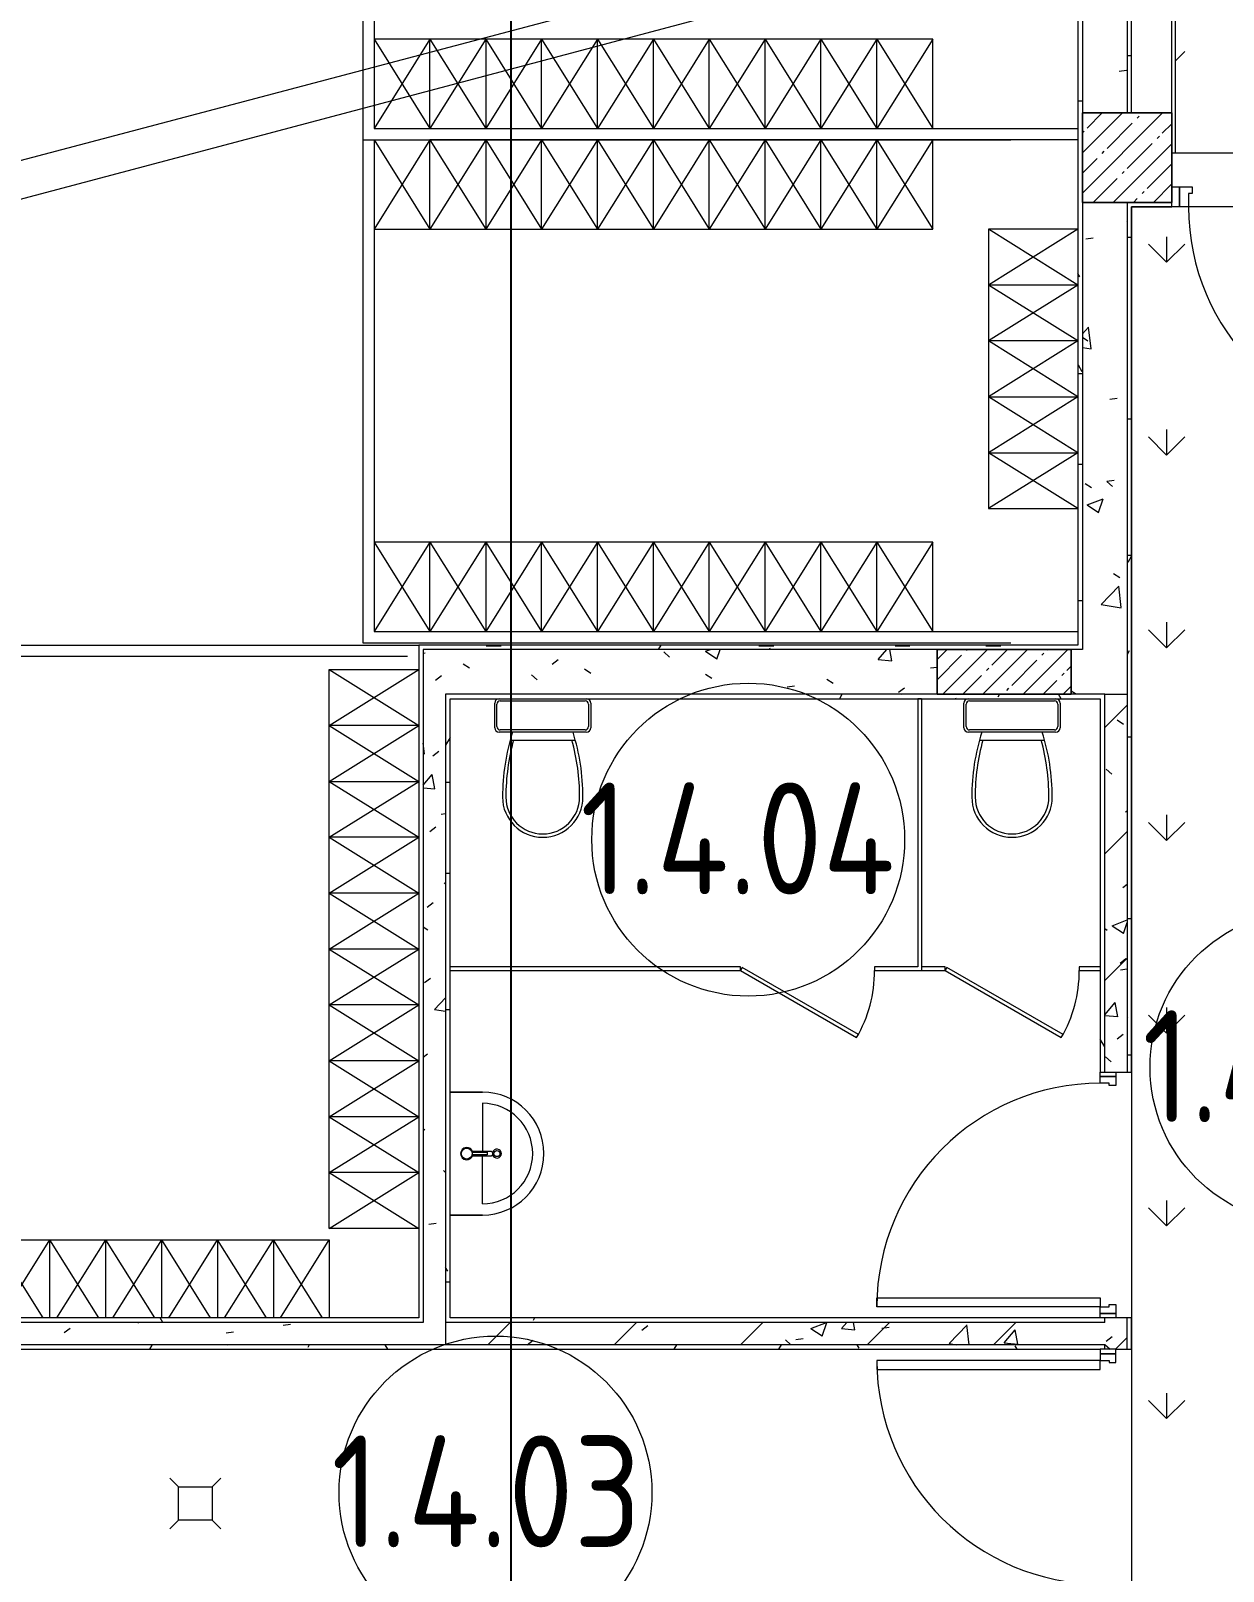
# Model space of a CAD drawing. Header units: millimetres. Extents: x -500089 to 1469082, y -290736 to 166440.
# Drawn here: x 1162648 to 1167984, y -70393 to -63503 of the extents above; entities that cross this region are included whole.
import ezdxf

# ---------------------------------------------------------------- set-up
doc = ezdxf.new("R2010")
doc.units = ezdxf.units.MM
for name, color, linetype, lineweight in [('Двери', 7, 'Continuous', 0), ('Линии', 7, 'Continuous', 0), ('Марки помещений', 7, 'Continuous', 0), ('Несущие колонны', 7, 'Continuous', 0), ('Сантехника', 7, 'Continuous', 0), ('Стены несущие', 7, 'Continuous', 0), ('Стены отделка', 7, 'Continuous', 0), ('Стены штриховка', 7, 'Continuous', 0), ('экспертиза ДУ пояснения', 6, 'Continuous', 0), ('экспертиза условные обозначения', 1, 'Continuous', 0)]:
    doc.layers.add(name, color=color, linetype=linetype, lineweight=lineweight)
doc.styles.add('GOST Common_1', font='', dxfattribs={"width": 0.9, "height": 700})
doc.styles.get('GOST Common_1').set_extended_font_data('GOST Common')
pattern_1 = [(0, (1111853.59, -73570.49), (812.8, 203.2), [67.056, -542.544, 67.056, -542.544, -3251.2]), (0, (1111853.59, -73570.49), (812.8, 203.2), [-1219.2, 67.056, -1152.144, 67.056, -542.544, -1422.4]), (0, (1111853.59, -73570.49), (812.8, 203.2), [-3048, 67.056, -339.344, 67.056, -948.944]), (120, (1112158.39, -73468.89), (-582.37636, 602.30545), [67.056, -542.544, 67.056, -542.544, -3251.2]), (120, (1112158.39, -73468.89), (-582.37636, 602.30545), [-1219.2, 67.056, -1152.144, 67.056, -542.544, -1422.4]), (120, (1112158.39, -73468.89), (-582.37636, 602.30545), [-3048, 67.056, -339.344, 67.056, -948.944]), (240, (1112259.99, -73062.49), (-230.42364, -805.50545), [67.056, -542.544, 67.056, -542.544, -3251.2]), (240, (1112259.99, -73062.49), (-230.42364, -805.50545), [-1219.2, 67.056, -1152.144, 67.056, -542.544, -1422.4]), (240, (1112259.99, -73062.49), (-230.42364, -805.50545), [-3048, 67.056, -339.344, 67.056, -948.944])]
pattern_2 = [(50, (1111853.6, -73570.5), (728.7365, -63.756), [76.2, -838.2]), (355, (1111853.6, -73570.5), (-140.972, 764.228), [60.96, -670.56]), (100.451, (1111914.3, -73575.8), (587.77, 700.467), [64.76, -712.36]), (46.184, (1111853.6, -73367.3), (1084.316, -168.171), [114.3, -1257.3]), (96.636, (1111943.9, -73381.3), (949.61, 989.71), [97.14, -1068.54]), (351.184, (1111853.6, -73367.3), (949.62, 989.701), [91.44, -1005.84]), (21, (1111955.2, -73418.1), (606.458, -409.0606), [76.2, -838.2]), (326, (1111955.2, -73418.1), (247.208, 736.753), [60.96, -670.56]), (71.451, (1112005.7, -73452.2), (853.668, 327.6855), [64.76, -712.36]), (37.5, (1111853.59, -73570.5), (12.3547, 338.2201), [33.528, -628.904, 33.528, -647.192, -673.1]), (37.5, (1111853.59, -73570.5), (12.3547, 338.2201), [-1343.152, 33.528, -639.572]), (7.5, (1111853.6, -73570.5), (267.2789, 400.7221), [33.528, -354.584, 33.528, -613.664, -256.54]), (7.5, (1111853.6, -73570.5), (267.2789, 400.7221), [-1035.304, 33.528, -223.012]), (327.5, (1111627.02, -73570.5), (542.3633, -22.9153), [33.528, -220.472, 33.528, -758.952, -1051.56]), (327.5, (1111627.02, -73570.5), (542.3633, -22.9153), [-1046.48, 33.528, -1018.032]), (317.5, (1111525.4, -73570.5), (592.517, 101.707), [33.528, -296.672, 33.528, -492.76, -746.76]), (317.5, (1111525.4, -73570.5), (592.517, 101.707), [-856.488, 33.528, -713.232])]
pattern_3 = [(45, (1111853.6, -73570.5), (-282.8427, 282.8427), [])]
pattern_4 = [(45, (1111853.59, -73570.49), (-89.80256, 89.80256), []), (45, (1111943.39, -73570.49), (-89.80256, 89.80256), [158.75, -31.75, 13.411, -18.339])]
pattern_5 = [(90, (1077209.23, -303341.8), (-431.0523, 431.0523), [114.3, -747.8046]), (45, (1077209.2, -303341.8), (-431.0523, 431.0523), [114.3, -495.3]), (135, (1077209.2, -303341.8), (-431.0523, -431.0523), [114.3, -495.3])]

# ---------------------------------------------------------------- blocks, each defined once
blk = doc.blocks.new('ASVP_ДверьДеревянная_1 полотно - Санузел 1000х2000h_полотно_ Г Пр _950 в чистоте_-4213391-З Этаж 01')
at = {"layer": 'Двери', "lineweight": 18}
for p, q in [((-500, 1070), (-460, 1070)), ((-500, 70), (-500, 1070)), ((-460, 1070), (-460, 70)), ((-550, 70), (-530, 70)), ((-550, 0), (-550, 70)), ((-530, 70), (-500, 70)), ((-530, 0), (-530, 70)), ((-530, 70), (-530, 0)), ((-460, 70), (-500, 70)), ((-500, 70), (-500, 30)), ((500, 70), (530, 70)), ((500, 30), (500, 70)), ((530, 70), (530, 0)), ((530, 70), (550, 70)), ((530, 0), (530, 70)), ((550, 70), (550, 0)), ((-530, 0), (-550, 0)), ((-490, 0), (-530, 0)), ((-500, 30), (-490, 30)), ((-490, 30), (-490, 0)), ((490, 30), (500, 30)), ((490, 0), (490, 30)), ((530, 0), (490, 0)), ((550, 0), (530, 0))]:
    blk.add_line(p, q, dxfattribs=at)
at = {"layer": 'Двери'}
blk.add_arc((-500, 70), 1000, 0, 90, dxfattribs=at)
blk = doc.blocks.new('ADSK_КолоннаЖБ_Прямоугольная - 400x400 мм-3544251-З Этаж 01')
at = {"layer": 'Несущие колонны', "lineweight": 18}
for p, q in [((-200, 200), (200, 200)), ((-200, -200), (-200, 200)), ((200, 200), (200, -200)), ((200, -200), (-200, -200))]:
    blk.add_line(p, q, dxfattribs=at)
blk = doc.blocks.new('ADSK_КолоннаЖБ_Прямоугольная - 200x600 мм-V272-З Этаж 01')
at = {"layer": 'Несущие колонны', "lineweight": 18}
for p, q in [((-300, 100), (300, 100)), ((-300, -100), (-300, 100)), ((300, 100), (300, -100)), ((300, -100), (-300, -100))]:
    blk.add_line(p, q, dxfattribs=at)
blk = doc.blocks.new('ASVP_2D_Раковина - Раковина 550х420-4011779-З Этаж 01')
at = {"layer": 'Сантехника'}
for p, q in [((-384.1, -215), (-384.1, -70)), ((-384.1, -70), (-384.1, -215)), ((165.9, -70), (165.9, -215)), ((165.9, -215), (165.9, -70)), ((-119.1, -170.6), (-119.1, -251.9)), ((-115.1, -236), (-115.1, -169.6)), ((-103.1, -169.6), (-103.1, -236)), ((-99.1, -251.9), (-99.1, -170.6)), ((-334.1, -215), (-119.1, -215)), ((-103.1, -236), (-115.1, -236)), ((115.9, -215), (-99.1, -215))]:
    blk.add_line(p, q, dxfattribs=at)
for centre, radius in [((-109.1, -145), 24.5), ((-109.1, -280), 13.3)]:
    blk.add_circle(centre, radius, dxfattribs=at)
for centre, radius, start, end in [((-109.1, -145), 27.5, 282.60226, 257.39574), ((-109.1, -145), 25.3, 256.2911, 283.70672), ((-109.1, -215), 275, 180, 0), ((-109.1, -215), 275, 180, 0), ((-109.1, -215), 225, 180, 360), ((-109.1, -280), 20, 104.14377, 75.85623), ((-109.1, -251.9), 10, 180, 360)]:
    blk.add_arc(centre, radius, start, end, dxfattribs=at)
blk = doc.blocks.new('ASVP_2D_Унитаз_Слив - Унитаз для взрослых-4339111-З Этаж 01')
at = {"layer": 'Сантехника'}
for p, q in [((-299.1, -130), (80.9, -130)), ((-324.1, -250), (-324.1, -140)), ((-314.1, -245), (-314.1, -145)), ((95.9, -145), (95.9, -245)), ((105.9, -140), (105.9, -250)), ((85.9, -270), (-304.1, -270)), ((80.9, -260), (-299.1, -260)), ((-254.8, -305), (36.7, -305))]:
    blk.add_line(p, q, dxfattribs=at)
for centre, radius, start, end in [((-304.1, -140), 20, 90, 180), ((-299.1, -145), 15, 90, 180), ((80.9, -145), 15, 360, 90), ((85.9, -140), 20, 0, 90), ((-304.1, -250), 20, 180, 270), ((-299.1, -245), 15, 180, 270), ((676.9, -560), 966, 162.52982, 180), ((-895.1, -560), 966, 360, 17.47018), ((80.9, -245), 15, 270, 0), ((85.9, -250), 20, 270, 0), ((691.9, -560), 966, 164.69381, 180), ((-910.1, -560), 966, 360, 15.30619), ((-109.1, -560), 180, 180, 270), ((-109.1, -560), 165, 180, 270), ((-109.1, -560), 165, 270, 360), ((-109.1, -560), 180, 270, 360)]:
    blk.add_arc(centre, radius, start, end, dxfattribs=at)
blk = doc.blocks.new('Д_Эскиз_1П - Дверь_в_СУ-3249087-З Этаж 01')
at = {"layer": 'Двери'}
for p, q in [((-292, 5.9), (-300, -8)), ((227.6, -294.1), (-292, 5.9)), ((-300, -8), (219.6, -308)), ((219.6, -308), (227.6, -294.1))]:
    blk.add_line(p, q, dxfattribs=at)
blk.add_arc((-300, -8), 600, 330, 360, dxfattribs=at)
blk = doc.blocks.new('ASVP_ДверьСтальная_1 полотно - Внутренняя 1000х2000h_полотно_ Г Пр _925 в чистоте_-4236618-З Этаж 01')
at = {"layer": 'Двери', "lineweight": 18}
for p, q in [((-500, 1120), (-440, 1120)), ((-500, 120), (-500, 1120)), ((-440, 1120), (-440, 120)), ((-575, 120), (-540, 120)), ((-575, 30), (-575, 120)), ((-540, 120), (-500, 120)), ((-540, 30), (-540, 120)), ((-540, 120), (-540, 30)), ((-440, 120), (-500, 120)), ((-500, 120), (-500, 60)), ((500, 120), (540, 120)), ((500, 60), (500, 120)), ((540, 120), (540, 30)), ((540, 120), (575, 120)), ((540, 30), (540, 120)), ((575, 120), (575, 30)), ((-540, 30), (-575, 30)), ((-484, 30), (-540, 30)), ((-500, 60), (-484, 60)), ((-484, 60), (-484, 30)), ((484, 60), (500, 60)), ((484, 30), (484, 60)), ((540, 30), (484, 30)), ((575, 30), (540, 30))]:
    blk.add_line(p, q, dxfattribs=at)
at = {"layer": 'Двери'}
blk.add_arc((-500, 120), 1000, 0, 90, dxfattribs=at)
blk = doc.blocks.new('ASVP_ДверьДеревянная_1 полотно - Санузел 1000х2000h_полотно_ Г Л _950 в чистоте_-4213395-З Этаж 01')
at = {"layer": 'Двери', "lineweight": 18}
for p, q in [((500, 1070), (460, 1070)), ((460, 1070), (460, 70)), ((500, 70), (500, 1070)), ((-530, 70), (-550, 70)), ((-550, 70), (-550, 0)), ((-500, 70), (-530, 70)), ((-530, 70), (-530, 0)), ((-530, 0), (-530, 70)), ((-500, 30), (-500, 70)), ((460, 70), (500, 70)), ((530, 70), (500, 70)), ((500, 70), (500, 30)), ((530, 0), (530, 70)), ((550, 70), (530, 70)), ((530, 70), (530, 0)), ((550, 0), (550, 70)), ((-550, 0), (-530, 0)), ((-530, 0), (-490, 0)), ((-490, 30), (-500, 30)), ((-490, 0), (-490, 30)), ((500, 30), (490, 30)), ((490, 30), (490, 0)), ((490, 0), (530, 0)), ((530, 0), (550, 0))]:
    blk.add_line(p, q, dxfattribs=at)
at = {"layer": 'Двери'}
blk.add_arc((500, 70), 1000, 90, 180, dxfattribs=at)
blk = doc.blocks.new('ASVP_2D_Душевой поддон_Трап - Трап-2511425-З Этаж 01')
at = {"layer": 'Сантехника'}
for p, q in [((-75, 75), (-113.9, 113.9)), ((-75, 75), (75, 75)), ((-75, -75), (-75, 75)), ((75, 75), (113.9, 113.9)), ((75, 75), (75, -75)), ((-75, -75), (-113.9, -113.9)), ((75, -75), (-75, -75)), ((75, -75), (113.9, -113.9))]:
    blk.add_line(p, q, dxfattribs=at)
blk = doc.blocks.new('ASVP_Марка_Помещение_ОдноЗначение - Номер-684784-З Этаж 01')
at = {"layer": 'Марки помещений'}
blk.add_circle((0, 0), 3.5, dxfattribs=at)

msp = doc.modelspace()

# ---------------------------------------------------------------- hatches: boundary and pattern name
at = {"layer": 'Несущие колонны'}
h = msp.add_hatch(dxfattribs=at)
h.set_pattern_fill('FP_35', color=256, style=0, pattern_type=2)
h.set_pattern_definition(pattern_4)
h.paths.add_polyline_path([(1167353.585, -64270.488), (1167753.585, -64270.488), (1167753.585, -63870.488), (1167353.585, -63870.488), (1167353.585, -64201.68)], flags=0)
h = msp.add_hatch(dxfattribs=at)
h.set_pattern_fill('FP_35', color=256, style=0, pattern_type=2)
h.set_pattern_definition(pattern_4)
h.paths.add_polyline_path([(1167303.585, -66470.488), (1167303.585, -66270.488), (1166703.585, -66270.488), (1166703.585, -66470.488), (1166803.966, -66470.488)], flags=0)
at = {"layer": 'Стены штриховка'}
h = msp.add_hatch(dxfattribs=at)
h.set_pattern_fill('FP_174', color=256, style=0, pattern_type=2)
h.set_pattern_definition(pattern_1)
h.paths.add_polyline_path([(1167353.585, -66270.488), (1167351.534, -60240.488), (1167333.585, -60240.488), (1167333.585, -66270.488)], flags=0)
h.paths.add_polyline_path([(1167333.585, -60220.488), (1167353.585, -60220.488), (1167353.585, -60020.488), (1167333.585, -60020.488), (1167333.585, -60195.488)], flags=0)
h.paths.add_polyline_path([(1167353.585, -60000.488), (1167353.585, -52740.488), (1167333.585, -52740.488), (1167333.585, -60000.488)], flags=0)
h = msp.add_hatch(dxfattribs=at)
h.set_pattern_fill('FP_31', color=256, style=0, pattern_type=2)
h.set_pattern_definition(pattern_2)
h.paths.add_polyline_path([(1167453.585, -66470.488), (1167553.585, -66470.488), (1167553.585, -64270.488), (1167353.585, -64270.488), (1167353.585, -66470.488)], flags=0)
h.paths.add_polyline_path([(1167553.585, -63870.488), (1167553.585, -58270.488), (1167353.585, -58270.488), (1167353.585, -63870.488)], flags=0)
h.paths.add_polyline_path([(1167553.585, -57870.488), (1167553.585, -52720.488), (1167353.585, -52720.488), (1167353.585, -57870.488)], flags=0)
h = msp.add_hatch(dxfattribs=at)
h.set_pattern_fill('FP_174', color=256, style=0, pattern_type=2)
h.set_pattern_definition(pattern_1)
h.paths.add_polyline_path([(1167573.585, -66490.488), (1167573.585, -64270.488), (1167553.585, -64270.488), (1167553.585, -66490.488)], flags=0)
h.paths.add_polyline_path([(1167573.585, -63870.488), (1167573.585, -58270.488), (1167553.585, -58270.488), (1167553.585, -63870.488)], flags=0)
h.paths.add_polyline_path([(1167573.585, -57870.488), (1167573.585, -52740.488), (1167553.585, -52740.488), (1167553.585, -57870.488)], flags=0)
h = msp.add_hatch(dxfattribs=at)
h.set_pattern_fill('FP_174', color=256, style=0, pattern_type=2)
h.set_pattern_definition(pattern_1)
h.paths.add_polyline_path([(1167574.585, -64290.488), (1167753.585, -64290.488), (1167753.585, -64270.488), (1167573.585, -64270.488), (1167573.585, -64290.488)], flags=0)
h.paths.add_polyline_path([(1179853.585, -64290.488), (1180253.585, -64290.488), (1180253.585, -64270.488), (1178553.585, -64270.488), (1178553.585, -64290.488), (1179320.252, -64290.488)], flags=0)
h.paths.add_polyline_path([(1171663.585, -64290.488), (1173643.585, -64290.488), (1173643.585, -64270.488), (1170153.585, -64270.488), (1170153.585, -64290.488), (1171553.585, -64290.488)], flags=0)
h.paths.add_polyline_path([(1176994.955, -64290.488), (1177003.585, -64290.488), (1177003.585, -64270.488), (1176753.585, -64270.488), (1176753.585, -64290.488), (1176994.412, -64290.488)], flags=0)
h.paths.add_polyline_path([(1173743.585, -64290.488), (1175313.585, -64290.488), (1175313.585, -64270.488), (1173743.585, -64270.488)], flags=0)
h.paths.add_polyline_path([(1175433.585, -64290.488), (1175503.585, -64290.488), (1175503.585, -64270.488), (1175413.585, -64270.488), (1175413.585, -64290.488)], flags=0)
h = msp.add_hatch(dxfattribs=at)
h.set_pattern_fill('FP_174', color=256, style=0, pattern_type=2)
h.set_pattern_definition(pattern_1)
h.paths.add_polyline_path([(1164403.585, -66270.488), (1167333.585, -66270.488), (1167333.585, -66250.488), (1164403.585, -66250.488)], flags=0)
h = msp.add_hatch(dxfattribs=at)
h.set_pattern_fill('FP_31', color=256, style=0, pattern_type=2)
h.set_pattern_definition(pattern_2)
h.paths.add_polyline_path([(1164502.869, -69380.488), (1164503.585, -69380.488), (1164503.585, -66270.488), (1164403.585, -66270.488), (1164403.585, -69380.488)], flags=0)
h = msp.add_hatch(dxfattribs=at)
h.set_pattern_fill('FP_31', color=256, style=0, pattern_type=2)
h.set_pattern_definition(pattern_2)
h.paths.add_polyline_path([(1167353.585, -66470.488), (1167353.585, -66270.488), (1167303.585, -66270.488), (1167303.585, -66470.488), (1167333.585, -66470.488)], flags=0)
h.paths.add_polyline_path([(1164580.018, -66470.488), (1166703.585, -66470.488), (1166703.585, -66270.488), (1164503.585, -66270.488), (1164503.585, -66470.488), (1164523.585, -66470.488)], flags=0)
h = msp.add_hatch(dxfattribs=at)
h.set_pattern_fill('FP_174', color=256, style=0, pattern_type=2)
h.set_pattern_definition(pattern_1)
h.paths.add_polyline_path([(1164523.585, -69280.488), (1164523.585, -66470.488), (1164503.585, -66470.488), (1164503.585, -69280.488)], flags=0)
h = msp.add_hatch(dxfattribs=at)
h.set_pattern_fill('FP_174', color=256, style=0, pattern_type=2)
h.set_pattern_definition(pattern_1)
h.paths.add_polyline_path([(1167333.585, -66490.488), (1167453.585, -66490.488), (1167453.585, -66470.488), (1164523.585, -66470.488), (1164523.585, -66490.488), (1167303.585, -66490.488)], flags=0)
h = msp.add_hatch(dxfattribs=at)
h.set_pattern_fill('FP_174', color=256, style=0, pattern_type=2)
h.set_pattern_definition(pattern_1)
h.paths.add_polyline_path([(1167453.585, -71650.488), (1167453.584, -71650.413), (1167453.585, -70500.488), (1167433.585, -70500.488), (1167433.585, -71650.488)], flags=0)
h.paths.add_polyline_path([(1167453.585, -69400.488), (1167453.585, -69380.488), (1167433.585, -69380.488), (1167433.585, -69400.488)], flags=0)
h.paths.add_polyline_path([(1167433.585, -69280.488), (1167453.585, -69280.488), (1167453.585, -69260.488), (1167433.585, -69260.488)], flags=0)
h.paths.add_polyline_path([(1167433.585, -68160.488), (1167453.585, -68160.488), (1167453.585, -66490.488), (1167433.585, -66490.488), (1167433.585, -67079.17)], flags=0)
h = msp.add_hatch(dxfattribs=at)
h.set_pattern_fill('FP_201', color=256, style=0, pattern_type=2)
h.set_pattern_definition(pattern_3)
h.paths.add_polyline_path([(1167553.585, -71670.488), (1167553.585, -70500.488), (1167453.585, -70500.488), (1167453.585, -71670.488)], flags=0)
h.paths.add_polyline_path([(1167503.585, -69400.488), (1167553.585, -69400.488), (1167553.585, -69260.488), (1167453.585, -69260.488), (1167453.585, -69400.488)], flags=0)
h.paths.add_polyline_path([(1167553.585, -68160.488), (1167553.585, -66470.488), (1167453.585, -66470.488), (1167453.585, -68160.488), (1167503.585, -68160.488)], flags=0)
h = msp.add_hatch(dxfattribs=at)
h.set_pattern_fill('FP_31', color=256, style=0, pattern_type=2)
h.set_pattern_definition(pattern_2)
h.paths.add_polyline_path([(1167553.585, -71670.488), (1167553.585, -70500.488), (1167453.585, -70500.488), (1167453.585, -71670.488)], flags=0)
h.paths.add_polyline_path([(1167503.585, -69400.488), (1167553.585, -69400.488), (1167553.585, -69260.488), (1167453.585, -69260.488), (1167453.585, -69400.488)], flags=0)
h.paths.add_polyline_path([(1167553.585, -68160.488), (1167553.585, -66470.488), (1167453.585, -66470.488), (1167453.585, -68160.488), (1167503.585, -68160.488)], flags=0)
h = msp.add_hatch(dxfattribs=at)
h.set_pattern_fill('FP_174', color=256, style=0, pattern_type=2)
h.set_pattern_definition(pattern_1)
h.paths.add_polyline_path([(1167573.585, -71650.488), (1167573.585, -70500.488), (1167553.585, -70500.488), (1167553.585, -71650.488)], flags=0)
h.paths.add_polyline_path([(1167573.585, -69400.488), (1167573.585, -69260.488), (1167553.585, -69260.488), (1167553.585, -69400.488)], flags=0)
h.paths.add_polyline_path([(1167573.585, -68160.488), (1167573.585, -66490.488), (1167553.585, -66490.488), (1167553.585, -68160.488)], flags=0)
h = msp.add_hatch(dxfattribs=at)
h.set_pattern_fill('FP_174', color=256, style=0, pattern_type=2)
h.set_pattern_definition(pattern_1)
h.paths.add_polyline_path([(1164018.051, -69280.488), (1164383.585, -69280.488), (1164383.585, -69260.488), (1162053.585, -69260.488), (1162053.585, -69280.488), (1163468.062, -69280.488)], flags=0)
h.paths.add_polyline_path([(1161933.585, -69280.488), (1161953.585, -69280.488), (1161953.585, -69260.488), (1161933.585, -69260.488)], flags=0)
h = msp.add_hatch(dxfattribs=at)
h.set_pattern_fill('FP_31', color=256, style=0, pattern_type=2)
h.set_pattern_definition(pattern_2)
h.paths.add_polyline_path([(1161953.585, -69380.488), (1164403.585, -69380.315), (1164403.585, -69280.488), (1161953.585, -69281.674), (1161953.585, -69330.488)], flags=0)
h = msp.add_hatch(dxfattribs=at)
h.set_pattern_fill('FP_201', color=256, style=0, pattern_type=2)
h.set_pattern_definition(pattern_3)
h.paths.add_polyline_path([(1167433.585, -69380.488), (1167453.585, -69380.488), (1167453.585, -69280.488), (1164503.585, -69280.488), (1164503.585, -69380.488), (1165691.992, -69380.488)], flags=0)
h = msp.add_hatch(dxfattribs=at)
h.set_pattern_fill('FP_31', color=256, style=0, pattern_type=2)
h.set_pattern_definition(pattern_2)
h.paths.add_polyline_path([(1167433.585, -69380.488), (1167453.585, -69380.488), (1167453.585, -69280.488), (1164503.585, -69280.488), (1164503.585, -69380.488), (1165691.992, -69380.488)], flags=0)
h = msp.add_hatch(dxfattribs=at)
h.set_pattern_fill('FP_174', color=256, style=0, pattern_type=2)
h.set_pattern_definition(pattern_1)
h.paths.add_polyline_path([(1165691.992, -69280.488), (1167433.585, -69280.488), (1167433.585, -69260.488), (1164523.585, -69260.488), (1164523.585, -69280.488)], flags=0)
h = msp.add_hatch(dxfattribs=at)
h.set_pattern_fill('FP_174', color=256, style=0, pattern_type=2)
h.set_pattern_definition(pattern_1)
h.paths.add_polyline_path([(1162073.585, -69400.488), (1164383.585, -69400.488), (1164383.585, -69380.488), (1162053.585, -69380.488), (1162053.585, -69400.488)], flags=0)
h = msp.add_hatch(dxfattribs=at)
h.set_pattern_fill('FP_174', color=256, style=0, pattern_type=2)
h.set_pattern_definition(pattern_1)
h.paths.add_polyline_path([(1167433.585, -69400.488), (1167433.585, -69380.488), (1164403.585, -69380.488), (1164403.585, -69400.488), (1165691.992, -69400.488)], flags=0)
at = {"layer": 'экспертиза условные обозначения'}
h = msp.add_hatch(dxfattribs=at)
h.set_pattern_fill('GRASS', color=2, scale=24)
h.set_pattern_definition(pattern_5)
edge = h.paths.add_edge_path()
edge.add_line((1167770.702, -40039.927), (1179837.585, -40040.488))
edge.add_line((1179837.585, -40040.488), (1179836.469, -64051.049))
edge.add_line((1179836.469, -64051.049), (1167769.585, -64050.488))
edge.add_line((1167769.585, -64050.488), (1167769.585, -40040.488))
h = msp.add_hatch(dxfattribs=at)
h.set_pattern_fill('GRASS', color=3, scale=24)
h.set_pattern_definition(pattern_5)
h.paths.add_polyline_path([(1167573.585, -71650.488), (1169873.585, -71650.488), (1169873.585, -70390.488), (1169173.585, -70390.488), (1169173.585, -66490.488), (1168883.585, -66490.488), (1168883.585, -64290.488), (1167573.585, -64290.488)])

# ---------------------------------------------------------------- linework, layer by layer
at = {"color": 4}
msp.add_lwpolyline([(1158400.389, -61433.488), (1164796.389, -61433.488), (1164796.389, -72548.488), (1158400.389, -72548.488)], close=True, dxfattribs=at)
at = {"layer": 'Линии'}
for p, q in [((1164133.585, -61690.488), (1164133.585, -63990.488)), ((1164183.585, -62140.488), (1164183.585, -63890.488)), ((1164183.585, -63540.488), (1164183.585, -63940.488)), ((1164433.585, -63540.488), (1164183.585, -63540.488)), ((1164183.585, -63540.488), (1164433.585, -63940.488)), ((1164433.585, -63540.488), (1164183.585, -63940.488)), ((1164433.585, -63940.488), (1164433.585, -63540.488)), ((1164683.585, -63540.488), (1164433.585, -63540.488)), ((1164433.585, -63540.488), (1164683.585, -63940.488)), ((1164683.585, -63540.488), (1164433.585, -63940.488)), ((1164683.585, -63540.488), (1164683.585, -63940.488)), ((1164933.585, -63540.488), (1164683.585, -63540.488)), ((1164683.585, -63540.488), (1164933.585, -63940.488)), ((1164933.585, -63540.488), (1164683.585, -63940.488)), ((1164933.585, -63940.488), (1164933.585, -63540.488)), ((1165183.585, -63540.488), (1164933.585, -63540.488)), ((1164933.585, -63540.488), (1165183.585, -63940.488)), ((1165183.585, -63540.488), (1164933.585, -63940.488)), ((1165183.585, -63940.488), (1165183.585, -63540.488)), ((1165433.585, -63540.488), (1165183.585, -63540.488)), ((1165183.585, -63540.488), (1165433.585, -63940.488)), ((1165433.585, -63540.488), (1165183.585, -63940.488)), ((1165433.585, -63940.488), (1165433.585, -63540.488)), ((1165683.585, -63540.488), (1165433.585, -63540.488)), ((1165433.585, -63540.488), (1165683.585, -63940.488)), ((1165683.585, -63540.488), (1165433.585, -63940.488)), ((1165683.585, -63940.488), (1165683.585, -63540.488)), ((1165933.585, -63540.488), (1165683.585, -63540.488)), ((1165683.585, -63540.488), (1165933.585, -63940.488)), ((1165933.585, -63540.488), (1165683.585, -63940.488)), ((1165933.585, -63940.488), (1165933.585, -63540.488)), ((1166183.585, -63540.488), (1165933.585, -63540.488)), ((1165933.585, -63540.488), (1166183.585, -63940.488)), ((1166183.585, -63540.488), (1165933.585, -63940.488)), ((1166183.585, -63940.488), (1166183.585, -63540.488)), ((1166433.585, -63540.488), (1166183.585, -63540.488)), ((1166183.585, -63540.488), (1166433.585, -63940.488)), ((1166433.585, -63540.488), (1166183.585, -63940.488)), ((1166433.585, -63940.488), (1166433.585, -63540.488)), ((1166683.585, -63540.488), (1166433.585, -63540.488)), ((1166433.585, -63540.488), (1166683.585, -63940.488)), ((1166683.585, -63540.488), (1166433.585, -63940.488)), ((1166683.585, -63940.488), (1166683.585, -63540.488)), ((1164133.585, -63940.488), (1164133.585, -66240.488)), ((1164183.585, -63940.488), (1164433.585, -63940.488)), ((1164433.585, -63940.488), (1167333.585, -63940.488)), ((1164683.585, -63940.488), (1164933.585, -63940.488)), ((1164933.585, -63940.488), (1165183.585, -63940.488)), ((1165183.585, -63940.488), (1165433.585, -63940.488)), ((1165433.585, -63940.488), (1165683.585, -63940.488)), ((1165683.585, -63940.488), (1165933.585, -63940.488)), ((1165933.585, -63940.488), (1166183.585, -63940.488)), ((1166183.585, -63940.488), (1166433.585, -63940.488)), ((1166433.585, -63940.488), (1166683.585, -63940.488)), ((1164133.585, -63990.488), (1167033.585, -63990.488)), ((1164183.585, -63990.488), (1164183.585, -64390.488)), ((1164183.585, -63990.488), (1164433.585, -64390.488)), ((1164433.585, -63990.488), (1164183.585, -64390.488)), ((1164433.585, -64390.488), (1164433.585, -63990.488)), ((1167333.585, -63990.488), (1164433.585, -63990.488)), ((1164433.585, -63990.488), (1164683.585, -64390.488)), ((1164683.585, -63990.488), (1164433.585, -64390.488)), ((1164683.585, -63990.488), (1164683.585, -64390.488)), ((1164683.585, -63990.488), (1164933.585, -64390.488)), ((1164933.585, -63990.488), (1164683.585, -64390.488)), ((1164933.585, -64390.488), (1164933.585, -63990.488)), ((1164933.585, -63990.488), (1165183.585, -64390.488)), ((1165183.585, -63990.488), (1164933.585, -64390.488)), ((1165183.585, -64390.488), (1165183.585, -63990.488)), ((1165183.585, -63990.488), (1165433.585, -64390.488)), ((1165433.585, -63990.488), (1165183.585, -64390.488)), ((1165433.585, -64390.488), (1165433.585, -63990.488)), ((1165433.585, -63990.488), (1165683.585, -64390.488)), ((1165683.585, -63990.488), (1165433.585, -64390.488)), ((1165683.585, -64390.488), (1165683.585, -63990.488)), ((1165683.585, -63990.488), (1165933.585, -64390.488)), ((1165933.585, -63990.488), (1165683.585, -64390.488)), ((1165933.585, -64390.488), (1165933.585, -63990.488)), ((1165933.585, -63990.488), (1166183.585, -64390.488)), ((1166183.585, -63990.488), (1165933.585, -64390.488)), ((1166183.585, -64390.488), (1166183.585, -63990.488)), ((1166183.585, -63990.488), (1166433.585, -64390.488)), ((1166433.585, -63990.488), (1166183.585, -64390.488)), ((1166433.585, -64390.488), (1166433.585, -63990.488)), ((1166433.585, -63990.488), (1166683.585, -64390.488)), ((1166683.585, -63990.488), (1166433.585, -64390.488)), ((1166683.585, -64390.488), (1166683.585, -63990.488)), ((1164183.585, -64390.488), (1164433.585, -64390.488)), ((1164183.585, -64390.488), (1164183.585, -66140.488)), ((1164433.585, -64390.488), (1164683.585, -64390.488)), ((1164683.585, -64390.488), (1164933.585, -64390.488)), ((1164933.585, -64390.488), (1165183.585, -64390.488)), ((1165183.585, -64390.488), (1165433.585, -64390.488)), ((1165433.585, -64390.488), (1165683.585, -64390.488)), ((1165683.585, -64390.488), (1165933.585, -64390.488)), ((1165933.585, -64390.488), (1166183.585, -64390.488)), ((1166183.585, -64390.488), (1166433.585, -64390.488)), ((1166433.585, -64390.488), (1166683.585, -64390.488)), ((1167333.585, -64390.488), (1166933.585, -64390.488)), ((1166933.585, -64390.488), (1166933.585, -64640.488)), ((1167333.585, -64390.488), (1166933.585, -64640.488)), ((1167333.585, -64640.488), (1166933.585, -64390.488)), ((1167333.585, -64640.488), (1166933.585, -64640.488)), ((1166933.585, -64640.488), (1166933.585, -64890.488)), ((1167333.585, -64640.488), (1166933.585, -64890.488)), ((1167333.585, -64890.488), (1166933.585, -64640.488)), ((1167333.585, -64890.488), (1166933.585, -64890.488)), ((1166933.585, -64890.488), (1166933.585, -65140.488)), ((1167333.585, -64890.488), (1166933.585, -65140.488)), ((1167333.585, -65140.488), (1166933.585, -64890.488)), ((1166933.585, -65140.488), (1167333.585, -65140.488)), ((1166933.585, -65140.488), (1166933.585, -65390.488)), ((1167333.585, -65140.488), (1166933.585, -65390.488)), ((1167333.585, -65390.488), (1166933.585, -65140.488)), ((1166933.585, -65390.488), (1167333.585, -65390.488)), ((1166933.585, -65390.488), (1166933.585, -65640.488)), ((1167333.585, -65390.488), (1166933.585, -65640.488)), ((1167333.585, -65640.488), (1166933.585, -65390.488)), ((1166933.585, -65640.488), (1167333.585, -65640.488)), ((1164183.585, -65790.488), (1164183.585, -66190.488)), ((1164433.585, -65790.488), (1164183.585, -65790.488)), ((1164183.585, -65790.488), (1164433.585, -66190.488)), ((1164433.585, -65790.488), (1164183.585, -66190.488)), ((1164433.585, -66190.488), (1164433.585, -65790.488)), ((1164683.585, -65790.488), (1164433.585, -65790.488)), ((1164433.585, -65790.488), (1164683.585, -66190.488)), ((1164683.585, -65790.488), (1164433.585, -66190.488)), ((1164683.585, -65790.488), (1164683.585, -66190.488)), ((1164933.585, -65790.488), (1164683.585, -65790.488)), ((1164683.585, -65790.488), (1164933.585, -66190.488)), ((1164933.585, -65790.488), (1164683.585, -66190.488)), ((1164933.585, -66190.488), (1164933.585, -65790.488)), ((1165183.585, -65790.488), (1164933.585, -65790.488)), ((1164933.585, -65790.488), (1165183.585, -66190.488)), ((1165183.585, -65790.488), (1164933.585, -66190.488)), ((1165183.585, -66190.488), (1165183.585, -65790.488)), ((1165433.585, -65790.488), (1165183.585, -65790.488)), ((1165183.585, -65790.488), (1165433.585, -66190.488)), ((1165433.585, -65790.488), (1165183.585, -66190.488)), ((1165433.585, -66190.488), (1165433.585, -65790.488)), ((1165683.585, -65790.488), (1165433.585, -65790.488)), ((1165433.585, -65790.488), (1165683.585, -66190.488)), ((1165683.585, -65790.488), (1165433.585, -66190.488)), ((1165683.585, -66190.488), (1165683.585, -65790.488)), ((1165933.585, -65790.488), (1165683.585, -65790.488)), ((1165683.585, -65790.488), (1165933.585, -66190.488)), ((1165933.585, -65790.488), (1165683.585, -66190.488)), ((1165933.585, -66190.488), (1165933.585, -65790.488)), ((1166183.585, -65790.488), (1165933.585, -65790.488)), ((1165933.585, -65790.488), (1166183.585, -66190.488)), ((1166183.585, -65790.488), (1165933.585, -66190.488)), ((1166183.585, -66190.488), (1166183.585, -65790.488)), ((1166433.585, -65790.488), (1166183.585, -65790.488)), ((1166183.585, -65790.488), (1166433.585, -66190.488)), ((1166433.585, -65790.488), (1166183.585, -66190.488)), ((1166433.585, -66190.488), (1166433.585, -65790.488)), ((1166683.585, -65790.488), (1166433.585, -65790.488)), ((1166433.585, -65790.488), (1166683.585, -66190.488)), ((1166683.585, -65790.488), (1166433.585, -66190.488)), ((1166683.585, -66190.488), (1166683.585, -65790.488)), ((1164183.585, -66190.488), (1164433.585, -66190.488)), ((1164433.585, -66190.488), (1167333.585, -66190.488)), ((1164683.585, -66190.488), (1164933.585, -66190.488)), ((1164933.585, -66190.488), (1165183.585, -66190.488)), ((1165183.585, -66190.488), (1165433.585, -66190.488)), ((1165433.585, -66190.488), (1165683.585, -66190.488)), ((1165683.585, -66190.488), (1165933.585, -66190.488)), ((1165933.585, -66190.488), (1166183.585, -66190.488)), ((1166183.585, -66190.488), (1166433.585, -66190.488)), ((1166433.585, -66190.488), (1166683.585, -66190.488)), ((1162473.585, -66250.488), (1164383.585, -66250.488)), ((1164133.585, -66240.488), (1167033.585, -66240.488)), ((1162473.585, -66300.488), (1164333.585, -66300.488)), ((1163983.585, -66360.488), (1164383.585, -66360.488)), ((1163983.585, -66610.488), (1163983.585, -66360.488)), ((1163983.585, -66360.488), (1164383.585, -66610.488)), ((1163983.585, -66610.488), (1164383.585, -66360.488)), ((1164383.585, -66610.488), (1163983.585, -66610.488)), ((1163983.585, -66860.488), (1163983.585, -66610.488)), ((1163983.585, -66610.488), (1164383.585, -66860.488)), ((1163983.585, -66860.488), (1164383.585, -66610.488)), ((1163983.585, -66860.488), (1164383.585, -66860.488)), ((1163983.585, -67110.488), (1163983.585, -66860.488)), ((1163983.585, -66860.488), (1164383.585, -67110.488)), ((1163983.585, -67110.488), (1164383.585, -66860.488)), ((1164383.585, -67110.488), (1163983.585, -67110.488)), ((1163983.585, -67360.488), (1163983.585, -67110.488)), ((1163983.585, -67110.488), (1164383.585, -67360.488)), ((1163983.585, -67360.488), (1164383.585, -67110.488)), ((1164383.585, -67360.488), (1163983.585, -67360.488)), ((1163983.585, -67610.488), (1163983.585, -67360.488)), ((1163983.585, -67360.488), (1164383.585, -67610.488)), ((1163983.585, -67610.488), (1164383.585, -67360.488)), ((1164383.585, -67610.488), (1163983.585, -67610.488)), ((1163983.585, -67860.488), (1163983.585, -67610.488)), ((1163983.585, -67610.488), (1164383.585, -67860.488)), ((1163983.585, -67860.488), (1164383.585, -67610.488)), ((1164383.585, -67860.488), (1163983.585, -67860.488)), ((1163983.585, -68110.488), (1163983.585, -67860.488)), ((1163983.585, -67860.488), (1164383.585, -68110.488)), ((1163983.585, -68110.488), (1164383.585, -67860.488)), ((1164383.585, -68110.488), (1163983.585, -68110.488)), ((1163983.585, -68360.488), (1163983.585, -68110.488)), ((1163983.585, -68110.488), (1164383.585, -68360.488)), ((1163983.585, -68360.488), (1164383.585, -68110.488)), ((1164383.585, -68360.488), (1163983.585, -68360.488)), ((1163983.585, -68610.488), (1163983.585, -68360.488)), ((1163983.585, -68360.488), (1164383.585, -68610.488)), ((1163983.585, -68610.488), (1164383.585, -68360.488)), ((1164383.585, -68610.488), (1163983.585, -68610.488)), ((1163983.585, -68860.488), (1163983.585, -68610.488)), ((1163983.585, -68610.488), (1164383.585, -68860.488)), ((1163983.585, -68860.488), (1164383.585, -68610.488)), ((1164383.585, -68860.488), (1163983.585, -68860.488)), ((1162483.585, -68910.488), (1162733.585, -68910.488)), ((1162702.335, -69260.488), (1162483.585, -68910.488)), ((1162514.835, -69260.488), (1162733.585, -68910.488)), ((1162733.585, -69260.488), (1162733.585, -68910.488)), ((1162733.585, -68910.488), (1162983.585, -68910.488)), ((1162952.335, -69260.488), (1162733.585, -68910.488)), ((1162764.835, -69260.488), (1162983.585, -68910.488)), ((1162983.585, -69260.488), (1162983.585, -68910.488)), ((1162983.585, -68910.488), (1163233.585, -68910.488)), ((1163202.335, -69260.488), (1162983.585, -68910.488)), ((1163014.835, -69260.488), (1163233.585, -68910.488)), ((1163233.585, -69260.488), (1163233.585, -68910.488)), ((1163233.585, -68910.488), (1163483.585, -68910.488)), ((1163452.335, -69260.488), (1163233.585, -68910.488)), ((1163264.835, -69260.488), (1163483.585, -68910.488)), ((1163483.585, -68910.488), (1163483.585, -69260.488)), ((1163483.585, -68910.488), (1163733.585, -68910.488)), ((1163702.335, -69260.488), (1163483.585, -68910.488)), ((1163514.835, -69260.488), (1163733.585, -68910.488)), ((1163733.585, -68910.488), (1163733.585, -69260.488)), ((1163733.585, -68910.488), (1163983.585, -68910.488)), ((1163952.335, -69260.488), (1163733.585, -68910.488)), ((1163764.835, -69260.488), (1163983.585, -68910.488)), ((1163983.585, -68910.488), (1163983.585, -69260.488))]:
    msp.add_line(p, q, dxfattribs=at)
at = {"layer": 'Несущие колонны'}
for p, q in [((1167553.585, -63870.488), (1167353.585, -63870.488)), ((1167353.585, -63870.488), (1167353.585, -64270.488)), ((1167573.585, -63870.488), (1167553.585, -63870.488)), ((1167753.585, -63870.488), (1167573.585, -63870.488)), ((1167753.585, -64200.488), (1167753.585, -63870.488)), ((1167353.585, -64270.488), (1167553.585, -64270.488)), ((1167553.585, -64270.488), (1167573.585, -64270.488)), ((1167573.585, -64270.488), (1167753.585, -64270.488)), ((1167303.585, -66270.488), (1166703.585, -66270.488)), ((1166703.585, -66270.488), (1166703.585, -66470.488)), ((1167303.585, -66470.488), (1167303.585, -66270.488)), ((1166703.585, -66470.488), (1167303.585, -66470.488))]:
    msp.add_line(p, q, dxfattribs=at)
at = {"layer": 'Стены несущие'}
for p, q in [((1167353.585, -58270.488), (1167353.585, -63870.488)), ((1167553.585, -58270.488), (1167553.585, -63870.488)), ((1167353.585, -64270.488), (1167353.585, -66270.488)), ((1167553.585, -64270.488), (1167553.585, -68160.488)), ((1164403.585, -66270.488), (1164403.585, -69280.488)), ((1166703.585, -66270.488), (1164403.585, -66270.488)), ((1167353.585, -66270.488), (1167303.585, -66270.488)), ((1164503.585, -66470.488), (1164503.585, -69280.488)), ((1166703.585, -66470.488), (1164503.585, -66470.488)), ((1167453.585, -66470.488), (1167303.585, -66470.488)), ((1167453.585, -68160.488), (1167453.585, -66470.488)), ((1167503.585, -68160.488), (1167553.585, -68160.488)), ((1164403.585, -69280.488), (1162053.585, -69280.488)), ((1167453.585, -69280.488), (1164503.585, -69280.488)), ((1167453.585, -69280.488), (1167453.585, -69260.488)), ((1167553.585, -69260.488), (1167503.585, -69260.488)), ((1167553.585, -69400.488), (1167553.585, -69260.488)), ((1164403.585, -69380.488), (1162053.585, -69380.488)), ((1167453.585, -69380.488), (1164403.585, -69380.488)), ((1167453.585, -69400.488), (1167453.585, -69380.488)), ((1167503.585, -69400.488), (1167553.585, -69400.488))]:
    msp.add_line(p, q, dxfattribs=at)
at = {"layer": 'Стены отделка'}
for p, q in [((1167753.585, -64050.488), (1167753.585, -40040.488)), ((1167769.585, -64050.488), (1167769.585, -40040.488)), ((1167573.585, -63870.488), (1167573.585, -58270.488)), ((1167333.585, -60240.488), (1167333.585, -66250.488)), ((1167769.585, -64050.488), (1167753.585, -64050.488)), ((1167573.585, -66490.488), (1167573.585, -64290.488)), ((1167573.585, -64290.488), (1167753.585, -64290.488)), ((1164383.585, -66250.488), (1164383.585, -69260.488)), ((1167333.585, -66250.488), (1164383.585, -66250.488)), ((1164523.585, -69260.488), (1164523.585, -66490.488)), ((1164523.585, -66490.488), (1167433.585, -66490.488)), ((1166617.585, -66490.488), (1166617.585, -67690.488)), ((1166633.585, -66490.488), (1166617.585, -66490.488)), ((1166633.585, -66490.488), (1166633.585, -67706.488)), ((1167433.585, -66490.488), (1167433.585, -68160.488)), ((1167573.585, -68160.488), (1167573.585, -66490.488)), ((1165823.585, -67690.488), (1164523.585, -67690.488)), ((1164523.585, -67706.488), (1165823.585, -67706.488)), ((1165823.585, -67706.488), (1165823.585, -67690.488)), ((1166617.585, -67690.488), (1166423.585, -67690.488)), ((1166423.585, -67690.488), (1166423.585, -67706.488)), ((1166423.585, -67706.488), (1166739.585, -67706.488)), ((1166739.585, -67690.488), (1166633.585, -67690.488)), ((1166739.585, -67706.488), (1166739.585, -67690.488)), ((1167433.585, -67690.488), (1167339.585, -67690.488)), ((1167339.585, -67690.488), (1167339.585, -67706.488)), ((1167339.585, -67706.488), (1167433.585, -67706.488)), ((1167553.585, -68160.488), (1167573.585, -68160.488)), ((1164383.585, -69260.488), (1162073.585, -69260.488)), ((1167433.585, -69260.488), (1164523.585, -69260.488)), ((1167573.585, -69260.488), (1167553.585, -69260.488)), ((1167573.585, -69400.488), (1167573.585, -69260.488)), ((1162073.585, -69400.488), (1164383.585, -69400.488)), ((1164383.585, -69400.488), (1167433.585, -69400.488)), ((1167553.585, -69400.488), (1167573.585, -69400.488))]:
    msp.add_line(p, q, dxfattribs=at)
at = {"layer": 'Стены штриховка'}
for p, q in [((1167353.585, -64270.488), (1167353.585, -63870.488)), ((1167353.585, -63870.488), (1167573.585, -63870.488)), ((1167753.585, -64270.488), (1167353.585, -64270.488)), ((1166703.585, -66270.488), (1167303.585, -66270.488)), ((1166703.585, -66470.488), (1166703.585, -66270.488)), ((1167303.585, -66270.488), (1167303.585, -66470.488)), ((1167303.585, -66470.488), (1166703.585, -66470.488)), ((1167453.585, -66470.488), (1167553.585, -66470.488)), ((1164503.585, -69280.488), (1164503.585, -69380.488))]:
    msp.add_line(p, q, dxfattribs=at)
at = {"layer": 'экспертиза ДУ пояснения'}
for p, q in [((1140697.261, -69872.225), (1326068.788, -20876.663)), ((1326068.788, -20876.663), (1141621.064, -69824.14))]:
    msp.add_line(p, q, dxfattribs=at)
at = {"layer": 'экспертиза условные обозначения', "color": 2}
msp.add_lwpolyline([(1167770.702, -40039.927), (1179837.585, -40040.488), (1179836.469, -64051.049), (1167769.585, -64050.488), (1167769.585, -40040.488)], dxfattribs=at)
at = {"layer": 'экспертиза условные обозначения', "color": 3}
msp.add_lwpolyline([(1167573.585, -71650.488), (1169873.585, -71650.488), (1169873.585, -70390.488), (1169173.585, -70390.488), (1169173.585, -66490.488), (1168883.585, -66490.488), (1168883.585, -64290.488), (1167573.585, -64290.488), (1167573.585, -71650.488)], dxfattribs=at)

# ---------------------------------------------------------------- block references
at = {"layer": 'Двери'}
for name, p, rotation in [('ASVP_ДверьСтальная_1 полотно - Внутренняя 1000х2000h_полотно_ Г Пр _925 в чистоте_-4236618-З Этаж 01', (1168328.585, -64170.488), 180), ('ASVP_ДверьДеревянная_1 полотно - Санузел 1000х2000h_полотно_ Г Пр _950 в чистоте_-4213391-З Этаж 01', (1167503.585, -68710.488), 89.9999999999999), ('ASVP_ДверьДеревянная_1 полотно - Санузел 1000х2000h_полотно_ Г Л _950 в чистоте_-4213395-З Этаж 01', (1167503.585, -69950.488), 89.9999999999999)]:
    msp.add_blockref(name, p, dxfattribs=dict(at, rotation=rotation))
for p in [(1166123.585, -67698.488), (1167039.585, -67698.488)]:
    msp.add_blockref('Д_Эскиз_1П - Дверь_в_СУ-3249087-З Этаж 01', p, dxfattribs=at)
at = {"layer": 'Марки помещений', "xscale": 199.9999999999999, "yscale": 199.9999999999999, "zscale": 199.9999999999999}
for p in [(1165858.16, -67121.1), (1168356.467, -68139.994), (1164727.127, -70041.76)]:
    msp.add_blockref('ASVP_Марка_Помещение_ОдноЗначение - Номер-684784-З Этаж 01', p, dxfattribs=at)
at = {"layer": 'Несущие колонны'}
for name, p in [('ADSK_КолоннаЖБ_Прямоугольная - 400x400 мм-3544251-З Этаж 01', (1167553.585, -64070.488)), ('ADSK_КолоннаЖБ_Прямоугольная - 200x600 мм-V272-З Этаж 01', (1167003.585, -66370.488))]:
    msp.add_blockref(name, p, dxfattribs=at)
at = {"layer": 'Сантехника'}
for name, p in [('ASVP_2D_Унитаз_Слив - Унитаз для взрослых-4339111-З Этаж 01', (1165047.66, -66370.488)), ('ASVP_2D_Унитаз_Слив - Унитаз для взрослых-4339111-З Этаж 01', (1167147.66, -66370.488)), ('ASVP_2D_Душевой поддон_Трап - Трап-2511425-З Этаж 01', (1163383.585, -70090.488))]:
    msp.add_blockref(name, p, dxfattribs=at)
at = {"layer": 'Сантехника', "rotation": 90}
msp.add_blockref('ASVP_2D_Раковина - Раковина 550х420-4011779-З Этаж 01', (1164453.585, -68416.413), dxfattribs=at)

# ---------------------------------------------------------------- texts
at = {"layer": 'Марки помещений', "char_height": 500, "attachment_point": 1, "style": 'GOST Common_1'}
for s, insert, width in [('1.4.04', (1165106.646, -66865.65), 1847.088), ('1.4.02', (1167622.052, -67884.544), 1803.79687), ('1.4.03', (1163992.712, -69786.31), 1803.79687)]:
    msp.add_mtext(s, dxfattribs=dict(at, insert=insert, width=width))

doc.saveas('drawing.dxf')
